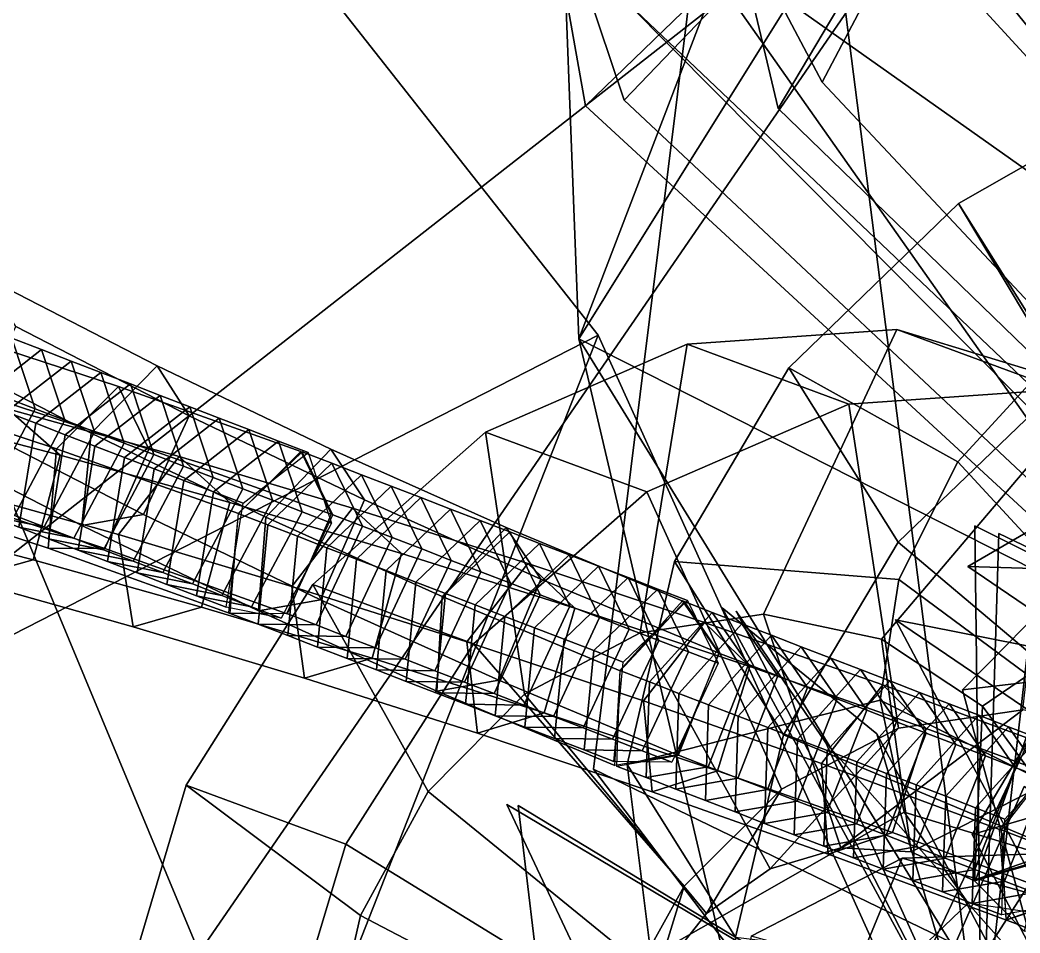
# Model space of a CAD drawing. Header units: metres. Extents: x -219 to 389, y -251 to 301.
# Drawn here: x 12.54 to 28.49, y 58.74 to 73.31 of the extents above; entities that cross this region are included whole.
import ezdxf

# ---------------------------------------------------------------- set-up
doc = ezdxf.new("R2010")
doc.units = ezdxf.units.M

msp = doc.modelspace()

# ---------------------------------------------------------------- linework, layer by layer
at = {"layer": 'Breeder_1InfInt', "color": 3}
for points in [[(12.782, 67.1053, 595.0168), (12.3093, 67.2878, 595.3136), (11.9357, 68.4153, 594.0253), (12.4084, 68.2329, 593.7286)], [(12.8811, 68.05052, 593.4318), (12.4084, 68.2329, 593.7286), (11.3701, 67.4226, 592.5728), (11.8427, 67.2402, 592.276)], [(13.2547, 66.9229, 594.7201), (12.782, 67.1053, 595.0168), (12.4084, 68.2329, 593.7286), (12.8811, 68.05052, 593.4318)], [(13.3538, 67.868, 593.1351), (12.8811, 68.05052, 593.4318), (11.8427, 67.2402, 592.276), (12.3154, 67.05777, 591.9792)], [(13.7274, 66.7405, 594.4233), (13.2547, 66.9229, 594.7201), (12.8811, 68.05052, 593.4318), (13.3538, 67.868, 593.1351)], [(13.8265, 67.6856, 592.8383), (13.3538, 67.868, 593.1351), (12.3154, 67.05777, 591.9792), (12.7881, 66.8753, 591.6825)], [(14.2, 66.558, 594.1266), (13.7274, 66.7405, 594.4233), (13.3538, 67.868, 593.1351), (13.8265, 67.6856, 592.8383)], [(14.2991, 67.5032, 592.5416), (13.8265, 67.6856, 592.8383), (12.7881, 66.8753, 591.6825), (13.2608, 66.6929, 591.3857)], [(14.6727, 66.3756, 593.8298), (14.2, 66.558, 594.1266), (13.8265, 67.6856, 592.8383), (14.2991, 67.5032, 592.5416)], [(14.7718, 67.3207, 592.2448), (14.2991, 67.5032, 592.5416), (13.2608, 66.6929, 591.3857), (13.7335, 66.5104, 591.089)], [(15.1454, 66.1932, 593.5331), (14.6727, 66.3756, 593.8298), (14.2991, 67.5032, 592.5416), (14.7718, 67.3207, 592.2448)], [(15.2445, 67.1383, 591.9481), (14.7718, 67.3207, 592.2448), (13.7335, 66.5104, 591.089), (14.2061, 66.328, 590.7922)], [(15.6181, 66.01077, 593.2363), (15.1454, 66.1932, 593.5331), (14.7718, 67.3207, 592.2448), (15.2445, 67.1383, 591.9481)], [(11.978, 65.5876, 594.6693), (11.5054, 65.77, 594.966), (12.3093, 67.2878, 595.3136), (12.782, 67.1053, 595.0168)], [(12.4507, 65.4052, 594.3725), (11.978, 65.5876, 594.6693), (12.782, 67.1053, 595.0168), (13.2547, 66.9229, 594.7201)], [(12.7881, 66.8753, 591.6825), (12.3154, 67.05777, 591.9792), (12.04545, 65.3981, 592.5694), (12.5181, 65.2157, 592.2726)], [(15.7172, 66.9559, 591.6513), (15.2445, 67.1383, 591.9481), (14.2061, 66.328, 590.7922), (14.6788, 66.1456, 590.4955)], [(16.09081, 65.8283, 592.9396), (15.6181, 66.01077, 593.2363), (15.2445, 67.1383, 591.9481), (15.7172, 66.9559, 591.6513)], [(12.9234, 65.2227, 594.0757), (12.4507, 65.4052, 594.3725), (13.2547, 66.9229, 594.7201), (13.7274, 66.7405, 594.4233)], [(13.2608, 66.6929, 591.3857), (12.7881, 66.8753, 591.6825), (12.5181, 65.2157, 592.2726), (12.9908, 65.03333, 591.9759)], [(16.1899, 66.7734, 591.3546), (15.7172, 66.9559, 591.6513), (14.6788, 66.1456, 590.4955), (15.1515, 65.9631, 590.1987)], [(16.5634, 65.6459, 592.6428), (16.09081, 65.8283, 592.9396), (15.7172, 66.9559, 591.6513), (16.1899, 66.7734, 591.3546)], [(13.3961, 65.04034, 593.779), (12.9234, 65.2227, 594.0757), (13.7274, 66.7405, 594.4233), (14.2, 66.558, 594.1266)], [(13.7335, 66.5104, 591.089), (13.2608, 66.6929, 591.3857), (12.9908, 65.03333, 591.9759), (13.4634, 64.8508, 591.6791)], [(16.6625, 66.591, 591.0578), (16.1899, 66.7734, 591.3546), (15.1515, 65.9631, 590.1987), (15.6242, 65.7807, 589.902)], [(17.03616, 65.4634, 592.3461), (16.5634, 65.6459, 592.6428), (16.1899, 66.7734, 591.3546), (16.6625, 66.591, 591.0578)], [(13.8687, 64.8579, 593.4822), (13.3961, 65.04034, 593.779), (14.2, 66.558, 594.1266), (14.6727, 66.3756, 593.8298)], [(14.2061, 66.328, 590.7922), (13.7335, 66.5104, 591.089), (13.4634, 64.8508, 591.6791), (13.9361, 64.6684, 591.3824)], [(17.1352, 66.4086, 590.761), (16.6625, 66.591, 591.0578), (15.6242, 65.7807, 589.902), (16.0969, 65.5983, 589.6052)], [(17.5088, 65.281, 592.0493), (17.03616, 65.4634, 592.3461), (16.6625, 66.591, 591.0578), (17.1352, 66.4086, 590.761)], [(14.3414, 64.6754, 593.1855), (13.8687, 64.8579, 593.4822), (14.6727, 66.3756, 593.8298), (15.1454, 66.1932, 593.5331)], [(17.5132, 66.236, 590.3074), (17.0406, 66.4184, 590.6042), (16.01622, 65.436, 589.5764), (16.4889, 65.2536, 589.2797)], [(17.9996, 65.2337, 591.6982), (17.5269, 65.4162, 591.995), (17.0406, 66.4184, 590.6042), (17.5132, 66.236, 590.3074)], [(14.6788, 66.1456, 590.4955), (14.2061, 66.328, 590.7922), (13.9361, 64.6684, 591.3824), (14.4088, 64.486, 591.0856)], [(14.8141, 64.493, 592.8887), (14.3414, 64.6754, 593.1855), (15.1454, 66.1932, 593.5331), (15.6181, 66.01077, 593.2363)], [(17.9859, 66.05358, 590.0107), (17.5132, 66.236, 590.3074), (16.4889, 65.2536, 589.2797), (16.9615, 65.07122, 588.9829)], [(18.4722, 65.05133, 591.4015), (17.9996, 65.2337, 591.6982), (17.5132, 66.236, 590.3074), (17.9859, 66.05358, 590.0107)], [(15.1515, 65.9631, 590.1987), (14.6788, 66.1456, 590.4955), (14.4088, 64.486, 591.0856), (14.8815, 64.3035, 590.7889)], [(18.4586, 65.8711, 589.7139), (17.9859, 66.05358, 590.0107), (16.9615, 65.07122, 588.9829), (17.4342, 64.8887, 588.6862)], [(18.9449, 64.8689, 591.1047), (18.4722, 65.05133, 591.4015), (17.9859, 66.05358, 590.0107), (18.4586, 65.8711, 589.7139)], [(15.2868, 64.3106, 592.592), (14.8141, 64.493, 592.8887), (15.6181, 66.01077, 593.2363), (16.09081, 65.8283, 592.9396)], [(15.6242, 65.7807, 589.902), (15.1515, 65.9631, 590.1987), (14.8815, 64.3035, 590.7889), (15.3542, 64.1211, 590.4921)], [(15.7595, 64.1281, 592.2952), (15.2868, 64.3106, 592.592), (16.09081, 65.8283, 592.9396), (16.5634, 65.6459, 592.6428)], [(16.0969, 65.5983, 589.6052), (15.6242, 65.7807, 589.902), (15.3542, 64.1211, 590.4921), (15.8268, 63.9387, 590.1954)], [(18.9313, 65.6887, 589.4172), (18.4586, 65.8711, 589.7139), (17.4342, 64.8887, 588.6862), (17.9069, 64.7063, 588.3894)], [(19.4176, 64.6864, 590.808), (18.9449, 64.8689, 591.1047), (18.4586, 65.8711, 589.7139), (18.9313, 65.6887, 589.4172)], [(12.04545, 65.3981, 592.5694), (11.5727, 65.5806, 592.8661), (12.4507, 65.4052, 594.3725), (12.9234, 65.2227, 594.0757)], [(16.2321, 63.9457, 591.9985), (15.7595, 64.1281, 592.2952), (16.5634, 65.6459, 592.6428), (17.03616, 65.4634, 592.3461)], [(19.404, 65.5062, 589.1204), (18.9313, 65.6887, 589.4172), (17.9069, 64.7063, 588.3894), (18.3796, 64.5239, 588.0927)], [(19.8903, 64.504, 590.5112), (19.4176, 64.6864, 590.808), (18.9313, 65.6887, 589.4172), (19.404, 65.5062, 589.1204)], [(12.5181, 65.2157, 592.2726), (12.04545, 65.3981, 592.5694), (12.9234, 65.2227, 594.0757), (13.3961, 65.04034, 593.779)], [(16.4889, 65.2536, 589.2797), (16.01622, 65.436, 589.5764), (15.8631, 63.8507, 590.3072), (16.3357, 63.6683, 590.0104)], [(16.7048, 63.7633, 591.7017), (16.2321, 63.9457, 591.9985), (17.03616, 65.4634, 592.3461), (17.5088, 65.281, 592.0493)], [(17.264, 63.656, 591.4966), (16.7914, 63.8385, 591.7933), (17.5269, 65.4162, 591.995), (17.9996, 65.2337, 591.6982)], [(19.8766, 65.3238, 588.8237), (19.404, 65.5062, 589.1204), (18.3796, 64.5239, 588.0927), (18.8522, 64.3414, 587.7959)], [(20.363, 64.3215, 590.2145), (19.8903, 64.504, 590.5112), (19.404, 65.5062, 589.1204), (19.8766, 65.3238, 588.8237)], [(16.9615, 65.07122, 588.9829), (16.4889, 65.2536, 589.2797), (16.3357, 63.6683, 590.0104), (16.8084, 63.4858, 589.7137)], [(17.7367, 63.4736, 591.1998), (17.264, 63.656, 591.4966), (17.9996, 65.2337, 591.6982), (18.4722, 65.05133, 591.4015)], [(20.3493, 65.1414, 588.5269), (19.8766, 65.3238, 588.8237), (18.8522, 64.3414, 587.7959), (19.3249, 64.159, 587.4991)], [(20.8356, 64.1391, 589.9177), (20.363, 64.3215, 590.2145), (19.8766, 65.3238, 588.8237), (20.3493, 65.1414, 588.5269)], [(12.9908, 65.03333, 591.9759), (12.5181, 65.2157, 592.2726), (13.3961, 65.04034, 593.779), (13.8687, 64.8579, 593.4822)], [(20.822, 64.9589, 588.2302), (20.3493, 65.1414, 588.5269), (19.3249, 64.159, 587.4991), (19.7976, 63.9766, 587.2024)], [(21.3083, 63.9567, 589.621), (20.8356, 64.1391, 589.9177), (20.3493, 65.1414, 588.5269), (20.822, 64.9589, 588.2302)], [(13.4634, 64.8508, 591.6791), (12.9908, 65.03333, 591.9759), (13.8687, 64.8579, 593.4822), (14.3414, 64.6754, 593.1855)], [(17.4342, 64.8887, 588.6862), (16.9615, 65.07122, 588.9829), (16.8084, 63.4858, 589.7137), (17.2811, 63.3034, 589.4169)], [(18.2094, 63.2912, 590.9031), (17.7367, 63.4736, 591.1998), (18.4722, 65.05133, 591.4015), (18.9449, 64.8689, 591.1047)], [(21.2947, 64.7765, 587.9334), (20.822, 64.9589, 588.2302), (19.7976, 63.9766, 587.2024), (20.2703, 63.7941, 586.9056)], [(21.781, 63.7742, 589.3242), (21.3083, 63.9567, 589.621), (20.822, 64.9589, 588.2302), (21.2947, 64.7765, 587.9334)], [(13.9361, 64.6684, 591.3824), (13.4634, 64.8508, 591.6791), (14.3414, 64.6754, 593.1855), (14.8141, 64.493, 592.8887)], [(17.9069, 64.7063, 588.3894), (17.4342, 64.8887, 588.6862), (17.2811, 63.3034, 589.4169), (17.7538, 63.121, 589.1202)], [(18.6821, 63.1087, 590.6063), (18.2094, 63.2912, 590.9031), (18.9449, 64.8689, 591.1047), (19.4176, 64.6864, 590.808)], [(21.7673, 64.5941, 587.6367), (21.2947, 64.7765, 587.9334), (20.2703, 63.7941, 586.9056), (20.743, 63.6117, 586.6089)], [(22.2537, 63.5918, 589.0275), (21.781, 63.7742, 589.3242), (21.2947, 64.7765, 587.9334), (21.7673, 64.5941, 587.6367)], [(14.4088, 64.486, 591.0856), (13.9361, 64.6684, 591.3824), (14.8141, 64.493, 592.8887), (15.2868, 64.3106, 592.592)], [(18.3796, 64.5239, 588.0927), (17.9069, 64.7063, 588.3894), (17.7538, 63.121, 589.1202), (18.2264, 62.9385, 588.8234)], [(19.1548, 62.9263, 590.3096), (18.6821, 63.1087, 590.6063), (19.4176, 64.6864, 590.808), (19.8903, 64.504, 590.5112)], [(14.8815, 64.3035, 590.7889), (14.4088, 64.486, 591.0856), (15.2868, 64.3106, 592.592), (15.7595, 64.1281, 592.2952)], [(18.8522, 64.3414, 587.7959), (18.3796, 64.5239, 588.0927), (18.2264, 62.9385, 588.8234), (18.6991, 62.7561, 588.5267)], [(19.6274, 62.7439, 590.0128), (19.1548, 62.9263, 590.3096), (19.8903, 64.504, 590.5112), (20.363, 64.3215, 590.2145)], [(22.24, 64.4116, 587.3399), (21.7673, 64.5941, 587.6367), (20.743, 63.6117, 586.6089), (21.2156, 63.4293, 586.3121)], [(22.7264, 63.4094, 588.7307), (22.2537, 63.5918, 589.0275), (21.7673, 64.5941, 587.6367), (22.24, 64.4116, 587.3399)], [(15.3542, 64.1211, 590.4921), (14.8815, 64.3035, 590.7889), (15.7595, 64.1281, 592.2952), (16.2321, 63.9457, 591.9985)], [(19.3249, 64.159, 587.4991), (18.8522, 64.3414, 587.7959), (18.6991, 62.7561, 588.5267), (19.1718, 62.5737, 588.2299)], [(20.1001, 62.5614, 589.7161), (19.6274, 62.7439, 590.0128), (20.363, 64.3215, 590.2145), (20.8356, 64.1391, 589.9177)], [(22.7127, 64.2292, 587.0432), (22.24, 64.4116, 587.3399), (21.2156, 63.4293, 586.3121), (21.6883, 63.2468, 586.0154)], [(23.199, 63.2269, 588.434), (22.7264, 63.4094, 588.7307), (22.24, 64.4116, 587.3399), (22.7127, 64.2292, 587.0432)], [(15.8268, 63.9387, 590.1954), (15.3542, 64.1211, 590.4921), (16.2321, 63.9457, 591.9985), (16.7048, 63.7633, 591.7017)], [(19.7976, 63.9766, 587.2024), (19.3249, 64.159, 587.4991), (19.1718, 62.5737, 588.2299), (19.6445, 62.3912, 587.9332)], [(20.5728, 62.379, 589.4193), (20.1001, 62.5614, 589.7161), (20.8356, 64.1391, 589.9177), (21.3083, 63.9567, 589.621)], [(23.1854, 64.04681, 586.7464), (22.7127, 64.2292, 587.0432), (21.6883, 63.2468, 586.0154), (22.161, 63.06444, 585.7186)], [(23.6717, 63.04456, 588.1372), (23.199, 63.2269, 588.434), (22.7127, 64.2292, 587.0432), (23.1854, 64.04681, 586.7464)], [(20.2703, 63.7941, 586.9056), (19.7976, 63.9766, 587.2024), (19.6445, 62.3912, 587.9332), (20.1172, 62.2088, 587.6364)], [(23.578, 63.8568, 586.3268), (23.1054, 64.03928, 586.6236), (22.1033, 62.9298, 585.7095), (22.576, 62.7473, 585.4127)], [(24.1551, 63.02525, 587.7573), (23.6824, 63.2076, 588.054), (23.1054, 64.03928, 586.6236), (23.578, 63.8568, 586.3268)], [(16.3357, 63.6683, 590.0104), (15.8631, 63.8507, 590.3072), (16.7914, 63.8385, 591.7933), (17.264, 63.656, 591.4966)], [(21.04552, 62.1966, 589.1226), (20.5728, 62.379, 589.4193), (21.3083, 63.9567, 589.621), (21.781, 63.7742, 589.3242)], [(24.05077, 63.6744, 586.0301), (23.578, 63.8568, 586.3268), (22.576, 62.7473, 585.4127), (23.04869, 62.5649, 585.116)], [(24.6278, 62.8428, 587.4605), (24.1551, 63.02525, 587.7573), (23.578, 63.8568, 586.3268), (24.05077, 63.6744, 586.0301)], [(16.8084, 63.4858, 589.7137), (16.3357, 63.6683, 590.0104), (17.264, 63.656, 591.4966), (17.7367, 63.4736, 591.1998)], [(20.743, 63.6117, 586.6089), (20.2703, 63.7941, 586.9056), (20.1172, 62.2088, 587.6364), (20.5898, 62.02641, 587.3397)], [(21.5182, 62.01419, 588.8258), (21.04552, 62.1966, 589.1226), (21.781, 63.7742, 589.3242), (22.2537, 63.5918, 589.0275)], [(24.5234, 63.4919, 585.7333), (24.05077, 63.6744, 586.0301), (23.04869, 62.5649, 585.116), (23.5213, 62.3825, 584.8192)], [(25.1005, 62.6603, 587.1638), (24.6278, 62.8428, 587.4605), (24.05077, 63.6744, 586.0301), (24.5234, 63.4919, 585.7333)], [(17.2811, 63.3034, 589.4169), (16.8084, 63.4858, 589.7137), (17.7367, 63.4736, 591.1998), (18.2094, 63.2912, 590.9031)], [(21.2156, 63.4293, 586.3121), (20.743, 63.6117, 586.6089), (20.5898, 62.02641, 587.3397), (21.06256, 61.8439, 587.0429)], [(21.9908, 61.8317, 588.5291), (21.5182, 62.01419, 588.8258), (22.2537, 63.5918, 589.0275), (22.7264, 63.4094, 588.7307)], [(24.9961, 63.3095, 585.4366), (24.5234, 63.4919, 585.7333), (23.5213, 62.3825, 584.8192), (23.994, 62.2, 584.5225)], [(25.5732, 62.4779, 586.867), (25.1005, 62.6603, 587.1638), (24.5234, 63.4919, 585.7333), (24.9961, 63.3095, 585.4366)], [(21.6883, 63.2468, 586.0154), (21.2156, 63.4293, 586.3121), (21.06256, 61.8439, 587.0429), (21.5352, 61.6615, 586.7462)], [(22.4635, 61.6493, 588.2323), (21.9908, 61.8317, 588.5291), (22.7264, 63.4094, 588.7307), (23.199, 63.2269, 588.434)], [(17.7538, 63.121, 589.1202), (17.2811, 63.3034, 589.4169), (18.2094, 63.2912, 590.9031), (18.6821, 63.1087, 590.6063)], [(22.161, 63.06444, 585.7186), (21.6883, 63.2468, 586.0154), (21.5352, 61.6615, 586.7462), (22.00792, 61.4791, 586.4494)], [(22.9362, 61.4668, 587.9355), (22.4635, 61.6493, 588.2323), (23.199, 63.2269, 588.434), (23.6717, 63.04456, 588.1372)], [(23.5151, 61.394, 587.7406), (23.04243, 61.5765, 588.0374), (23.6824, 63.2076, 588.054), (24.1551, 63.02525, 587.7573)], [(25.4688, 63.1271, 585.1398), (24.9961, 63.3095, 585.4366), (23.994, 62.2, 584.5225), (24.4667, 62.01763, 584.2257)], [(26.04588, 62.2955, 586.5703), (25.5732, 62.4779, 586.867), (24.9961, 63.3095, 585.4366), (25.4688, 63.1271, 585.1398)], [(18.2264, 62.9385, 588.8234), (17.7538, 63.121, 589.1202), (18.6821, 63.1087, 590.6063), (19.1548, 62.9263, 590.3096)], [(23.9877, 61.2116, 587.4438), (23.5151, 61.394, 587.7406), (24.1551, 63.02525, 587.7573), (24.6278, 62.8428, 587.4605)], [(25.9414, 62.9446, 584.8431), (25.4688, 63.1271, 585.1398), (24.4667, 62.01763, 584.2257), (24.9394, 61.8351, 583.929)], [(26.5185, 62.113, 586.2735), (26.04588, 62.2955, 586.5703), (25.4688, 63.1271, 585.1398), (25.9414, 62.9446, 584.8431)], [(18.6991, 62.7561, 588.5267), (18.2264, 62.9385, 588.8234), (19.1548, 62.9263, 590.3096), (19.6274, 62.7439, 590.0128)], [(22.576, 62.7473, 585.4127), (22.1033, 62.9298, 585.7095), (22.05173, 61.4021, 586.5665), (22.5244, 61.2197, 586.2697)], [(24.4604, 61.0292, 587.1471), (23.9877, 61.2116, 587.4438), (24.6278, 62.8428, 587.4605), (25.1005, 62.6603, 587.1638)], [(26.4141, 62.7622, 584.5463), (25.9414, 62.9446, 584.8431), (24.9394, 61.8351, 583.929), (25.412, 61.6527, 583.6322)], [(26.9912, 61.9306, 585.9767), (26.5185, 62.113, 586.2735), (25.9414, 62.9446, 584.8431), (26.4141, 62.7622, 584.5463)], [(19.1718, 62.5737, 588.2299), (18.6991, 62.7561, 588.5267), (19.6274, 62.7439, 590.0128), (20.1001, 62.5614, 589.7161)], [(23.04869, 62.5649, 585.116), (22.576, 62.7473, 585.4127), (22.5244, 61.2197, 586.2697), (22.997, 61.0373, 585.973)], [(26.8868, 62.5798, 584.2496), (26.4141, 62.7622, 584.5463), (25.412, 61.6527, 583.6322), (25.8847, 61.4703, 583.3354)], [(27.4639, 61.7482, 585.68), (26.9912, 61.9306, 585.9767), (26.4141, 62.7622, 584.5463), (26.8868, 62.5798, 584.2496)], [(19.6445, 62.3912, 587.9332), (19.1718, 62.5737, 588.2299), (20.1001, 62.5614, 589.7161), (20.5728, 62.379, 589.4193)], [(23.5213, 62.3825, 584.8192), (23.04869, 62.5649, 585.116), (22.997, 61.0373, 585.973), (23.4697, 60.8548, 585.6762)], [(24.9331, 60.8467, 586.8503), (24.4604, 61.0292, 587.1471), (25.1005, 62.6603, 587.1638), (25.5732, 62.4779, 586.867)], [(27.3595, 62.3973, 583.9528), (26.8868, 62.5798, 584.2496), (25.8847, 61.4703, 583.3354), (26.3574, 61.2878, 583.0387)], [(27.9366, 61.5657, 585.3832), (27.4639, 61.7482, 585.68), (26.8868, 62.5798, 584.2496), (27.3595, 62.3973, 583.9528)], [(20.1172, 62.2088, 587.6364), (19.6445, 62.3912, 587.9332), (20.5728, 62.379, 589.4193), (21.04552, 62.1966, 589.1226)], [(23.994, 62.2, 584.5225), (23.5213, 62.3825, 584.8192), (23.4697, 60.8548, 585.6762), (23.9424, 60.6724, 585.3795)], [(25.4058, 60.6643, 586.5536), (24.9331, 60.8467, 586.8503), (25.5732, 62.4779, 586.867), (26.04588, 62.2955, 586.5703)], [(27.8322, 62.2149, 583.6561), (27.3595, 62.3973, 583.9528), (26.3574, 61.2878, 583.0387), (26.8301, 61.1054, 582.7419)], [(28.4092, 61.3833, 585.0865), (27.9366, 61.5657, 585.3832), (27.3595, 62.3973, 583.9528), (27.8322, 62.2149, 583.6561)], [(20.5898, 62.02641, 587.3397), (20.1172, 62.2088, 587.6364), (21.04552, 62.1966, 589.1226), (21.5182, 62.01419, 588.8258)], [(25.8785, 60.4819, 586.2568), (25.4058, 60.6643, 586.5536), (26.04588, 62.2955, 586.5703), (26.5185, 62.113, 586.2735)], [(28.3048, 62.0325, 583.3593), (27.8322, 62.2149, 583.6561), (26.8301, 61.1054, 582.7419), (27.3028, 60.923, 582.4452)], [(28.8819, 61.2009, 584.7897), (28.4092, 61.3833, 585.0865), (27.8322, 62.2149, 583.6561), (28.3048, 62.0325, 583.3593)], [(24.4667, 62.01763, 584.2257), (23.994, 62.2, 584.5225), (23.9424, 60.6724, 585.3795), (24.4151, 60.4899, 585.0827)], [(26.3511, 60.2994, 585.9601), (25.8785, 60.4819, 586.2568), (26.5185, 62.113, 586.2735), (26.9912, 61.9306, 585.9767)], [(21.06256, 61.8439, 587.0429), (20.5898, 62.02641, 587.3397), (21.5182, 62.01419, 588.8258), (21.9908, 61.8317, 588.5291)], [(24.9394, 61.8351, 583.929), (24.4667, 62.01763, 584.2257), (24.4151, 60.4899, 585.0827), (24.8878, 60.3075, 584.7859)], [(26.8238, 60.117, 585.6633), (26.3511, 60.2994, 585.9601), (26.9912, 61.9306, 585.9767), (27.4639, 61.7482, 585.68)], [(28.7775, 61.85, 583.0626), (28.3048, 62.0325, 583.3593), (27.3028, 60.923, 582.4452), (27.7754, 60.7405, 582.1484)], [(29.3546, 61.01847, 584.493), (28.8819, 61.2009, 584.7897), (28.3048, 62.0325, 583.3593), (28.7775, 61.85, 583.0626)], [(21.5352, 61.6615, 586.7462), (21.06256, 61.8439, 587.0429), (21.9908, 61.8317, 588.5291), (22.4635, 61.6493, 588.2323)], [(25.412, 61.6527, 583.6322), (24.9394, 61.8351, 583.929), (24.8878, 60.3075, 584.7859), (25.3604, 60.1251, 584.4892)], [(27.2965, 59.9345, 585.3666), (26.8238, 60.117, 585.6633), (27.4639, 61.7482, 585.68), (27.9366, 61.5657, 585.3832)], [(29.2502, 61.6676, 582.7658), (28.7775, 61.85, 583.0626), (27.7754, 60.7405, 582.1484), (28.2481, 60.5581, 581.8517)], [(22.00792, 61.4791, 586.4494), (21.5352, 61.6615, 586.7462), (22.4635, 61.6493, 588.2323), (22.9362, 61.4668, 587.9355)], [(22.5244, 61.2197, 586.2697), (22.05173, 61.4021, 586.5665), (23.04243, 61.5765, 588.0374), (23.5151, 61.394, 587.7406)], [(25.8847, 61.4703, 583.3354), (25.412, 61.6527, 583.6322), (25.3604, 60.1251, 584.4892), (25.8331, 59.9426, 584.1924)], [(27.7692, 59.7521, 585.0698), (27.2965, 59.9345, 585.3666), (27.9366, 61.5657, 585.3832), (28.4092, 61.3833, 585.0865)], [(29.6399, 61.464, 582.3499), (29.1672, 61.6464, 582.6466), (28.1854, 60.3858, 581.8577), (28.6581, 60.2034, 581.561)], [(26.3574, 61.2878, 583.0387), (25.8847, 61.4703, 583.3354), (25.8331, 59.9426, 584.1924), (26.3058, 59.7602, 583.8957)], [(22.997, 61.0373, 585.973), (22.5244, 61.2197, 586.2697), (23.5151, 61.394, 587.7406), (23.9877, 61.2116, 587.4438)], [(26.8301, 61.1054, 582.7419), (26.3574, 61.2878, 583.0387), (26.3058, 59.7602, 583.8957), (26.7785, 59.5778, 583.5989)], [(28.2419, 59.5697, 584.7731), (27.7692, 59.7521, 585.0698), (28.4092, 61.3833, 585.0865), (28.8819, 61.2009, 584.7897)], [(23.4697, 60.8548, 585.6762), (22.997, 61.0373, 585.973), (23.9877, 61.2116, 587.4438), (24.4604, 61.0292, 587.1471)], [(27.3028, 60.923, 582.4452), (26.8301, 61.1054, 582.7419), (26.7785, 59.5778, 583.5989), (27.2512, 59.3953, 583.3022)], [(28.7145, 59.3872, 584.4763), (28.2419, 59.5697, 584.7731), (28.8819, 61.2009, 584.7897), (29.3546, 61.01847, 584.493)], [(23.9424, 60.6724, 585.3795), (23.4697, 60.8548, 585.6762), (24.4604, 61.0292, 587.1471), (24.9331, 60.8467, 586.8503)], [(24.4151, 60.4899, 585.0827), (23.9424, 60.6724, 585.3795), (24.9331, 60.8467, 586.8503), (25.4058, 60.6643, 586.5536)], [(27.7754, 60.7405, 582.1484), (27.3028, 60.923, 582.4452), (27.2512, 59.3953, 583.3022), (27.7238, 59.2129, 583.0054)], [(24.8878, 60.3075, 584.7859), (24.4151, 60.4899, 585.0827), (25.4058, 60.6643, 586.5536), (25.8785, 60.4819, 586.2568)], [(28.2481, 60.5581, 581.8517), (27.7754, 60.7405, 582.1484), (27.7238, 59.2129, 583.0054), (28.1965, 59.03052, 582.7087)], [(25.3604, 60.1251, 584.4892), (24.8878, 60.3075, 584.7859), (25.8785, 60.4819, 586.2568), (26.3511, 60.2994, 585.9601)], [(25.8331, 59.9426, 584.1924), (25.3604, 60.1251, 584.4892), (26.3511, 60.2994, 585.9601), (26.8238, 60.117, 585.6633)], [(28.6581, 60.2034, 581.561), (28.1854, 60.3858, 581.8577), (28.2613, 58.9509, 582.8607), (28.734, 58.7685, 582.564)], [(26.3058, 59.7602, 583.8957), (25.8331, 59.9426, 584.1924), (26.8238, 60.117, 585.6633), (27.2965, 59.9345, 585.3666)], [(26.7785, 59.5778, 583.5989), (26.3058, 59.7602, 583.8957), (27.2965, 59.9345, 585.3666), (27.7692, 59.7521, 585.0698)], [(27.2512, 59.3953, 583.3022), (26.7785, 59.5778, 583.5989), (27.7692, 59.7521, 585.0698), (28.2419, 59.5697, 584.7731)], [(27.7238, 59.2129, 583.0054), (27.2512, 59.3953, 583.3022), (28.2419, 59.5697, 584.7731), (28.7145, 59.3872, 584.4763)], [(28.1965, 59.03052, 582.7087), (27.7238, 59.2129, 583.0054), (28.7145, 59.3872, 584.4763), (29.1872, 59.2048, 584.1796)], [(28.734, 58.7685, 582.564), (28.2613, 58.9509, 582.8607), (29.2696, 59.304, 584.2498), (29.7423, 59.1215, 583.953)]]:
    msp.add_3dface(points, dxfattribs=at)
at = {"layer": 'Breeder_1Pdcel', "color": 3}
for points in [[(14.7256, 67.7943, 591.8227), (11.9774, 69.2052, 593.5065), (10.9062, 68.1424, 592.6506), (13.6713, 66.719, 590.9526)], [(15.2386, 66.9948, 593.2795), (12.4695, 68.4175, 594.9717), (11.9774, 69.2052, 593.5065), (14.7256, 67.7943, 591.8227)], [(14.109, 67.461, 592.3834), (11.1339, 68.4352, 594.1286), (10.1813, 67.4339, 593.0655), (13.1204, 66.4688, 591.3378)], [(14.5941, 66.4613, 593.7708), (11.6178, 67.4379, 595.5125), (11.1339, 68.4352, 594.1286), (14.109, 67.461, 592.3834)], [(14.5061, 65.418, 593.3235), (11.707, 66.8605, 595.0351), (12.4695, 68.4175, 594.9717), (15.2386, 66.9948, 593.2795)], [(13.6713, 66.719, 590.9526), (10.9062, 68.1424, 592.6506), (10.7263, 66.6879, 593.5789), (13.5228, 65.245, 591.8636)], [(13.1772, 66.3676, 596.1497), (10.4977, 67.06603, 598.3606), (9.6296, 67.812, 597.0745), (12.3376, 67.1072, 594.8354)], [(17.4975, 66.4624, 590.1136), (14.7256, 67.7943, 591.8227), (13.6713, 66.719, 590.9526), (16.4603, 65.3752, 589.2291)], [(18.0316, 65.6517, 591.5619), (15.2386, 66.9948, 593.2795), (14.7256, 67.7943, 591.8227), (17.4975, 66.4624, 590.1136)], [(13.1204, 66.4688, 591.3378), (10.1813, 67.4339, 593.0655), (10.07, 65.8419, 593.7677), (12.988, 64.8798, 592.0541)], [(13.8936, 64.8752, 593.5491), (10.9526, 65.8444, 595.2713), (11.6178, 67.4379, 595.5125), (14.5941, 66.4613, 593.7708)], [(17.01668, 66.4273, 590.619), (14.109, 67.461, 592.3834), (13.1204, 66.4688, 591.3378), (16.02556, 65.4326, 589.5707)], [(17.503, 65.425, 592.0098), (14.5941, 66.4613, 593.7708), (14.109, 67.461, 592.3834), (17.01668, 66.4273, 590.619)], [(12.7459, 64.697, 596.1962), (10.08632, 65.3945, 598.3917), (10.4977, 67.06603, 598.3606), (13.1772, 66.3676, 596.1497)], [(15.07617, 66.3429, 592.6535), (12.3376, 67.1072, 594.8354), (11.3706, 65.8655, 594.0583), (14.1066, 65.09814, 591.8745)], [(15.8868, 65.6105, 593.9955), (13.1772, 66.3676, 596.1497), (12.3376, 67.1072, 594.8354), (15.07617, 66.3429, 592.6535)], [(17.3295, 64.05598, 591.5859), (14.5061, 65.418, 593.3235), (15.2386, 66.9948, 593.2795), (18.0316, 65.6517, 591.5619)], [(13.5228, 65.245, 591.8636), (10.7263, 66.6879, 593.5789), (11.707, 66.8605, 595.0351), (14.5061, 65.418, 593.3235)], [(16.4603, 65.3752, 589.2291), (13.6713, 66.719, 590.9526), (13.5228, 65.245, 591.8636), (16.3437, 63.8825, 590.1224)], [(15.4353, 63.9412, 594.0571), (12.7459, 64.697, 596.1962), (13.1772, 66.3676, 596.1497), (15.8868, 65.6105, 593.9955)], [(16.02556, 65.4326, 589.5707), (13.1204, 66.4688, 591.3378), (12.988, 64.8798, 592.0541), (15.8928, 63.8396, 590.2888)], [(16.8007, 63.835, 591.7876), (13.8936, 64.8752, 593.5491), (14.5941, 66.4613, 593.7708), (17.503, 65.425, 592.0098)], [(20.2913, 65.2105, 588.3802), (17.4975, 66.4624, 590.1136), (16.4603, 65.3752, 589.2291), (19.2715, 64.1119, 587.481)], [(20.8467, 64.3891, 589.8197), (18.0316, 65.6517, 591.5619), (17.4975, 66.4624, 590.1136), (20.2913, 65.2105, 588.3802)], [(17.8434, 65.5196, 590.5302), (15.07617, 66.3429, 592.6535), (14.1066, 65.09814, 591.8745), (16.8714, 64.2716, 589.7491)], [(18.6246, 64.7951, 591.8992), (15.8868, 65.6105, 593.9955), (15.07617, 66.3429, 592.6535), (17.8434, 65.5196, 590.5302)], [(12.988, 64.8798, 592.0541), (10.07, 65.8419, 593.7677), (10.9526, 65.8444, 595.2713), (13.8936, 64.8752, 593.5491)], [(14.1066, 65.09814, 591.8745), (11.3706, 65.8655, 594.0583), (11.6357, 64.3884, 594.9111), (14.3414, 63.6263, 592.7537)], [(18.1526, 63.1274, 591.9755), (15.4353, 63.9412, 594.0571), (15.8868, 65.6105, 593.9955), (18.6246, 64.7951, 591.8992)], [(20.1755, 62.7752, 589.8235), (17.3295, 64.05598, 591.5859), (18.0316, 65.6517, 591.5619), (20.8467, 64.3891, 589.8197)], [(11.6357, 64.3884, 594.9111), (8.9601, 65.09184, 597.1251), (10.08632, 65.3945, 598.3917), (12.7459, 64.697, 596.1962)], [(16.3437, 63.8825, 590.1224), (13.5228, 65.245, 591.8636), (14.5061, 65.418, 593.3235), (17.3295, 64.05598, 591.5859)], [(20.6379, 64.6378, 588.4665), (17.8434, 65.5196, 590.5302), (16.8714, 64.2716, 589.7491), (19.6634, 63.3866, 587.6835)], [(21.3892, 63.9218, 589.8621), (18.6246, 64.7951, 591.8992), (17.8434, 65.5196, 590.5302), (20.6379, 64.6378, 588.4665)], [(19.2715, 64.1119, 587.481), (16.4603, 65.3752, 589.2291), (16.3437, 63.8825, 590.1224), (19.1872, 62.6013, 588.3563)], [(16.8714, 64.2716, 589.7491), (14.1066, 65.09814, 591.8745), (14.3414, 63.6263, 592.7537), (17.07536, 62.8058, 590.6543)], [(23.1348, 64.02744, 586.6052), (20.2913, 65.2105, 588.3802), (19.2715, 64.1119, 587.481), (22.1125, 62.926, 585.7037)], [(23.6917, 63.2039, 588.0483), (20.8467, 64.3891, 589.8197), (20.2913, 65.2105, 588.3802), (23.1348, 64.02744, 586.6052)], [(15.8928, 63.8396, 590.2888), (12.988, 64.8798, 592.0541), (13.8936, 64.8752, 593.5491), (16.8007, 63.835, 591.7876)], [(20.8964, 62.2563, 589.9528), (18.1526, 63.1274, 591.9755), (18.6246, 64.7951, 591.8992), (21.3892, 63.9218, 589.8621)], [(14.3414, 63.6263, 592.7537), (11.6357, 64.3884, 594.9111), (12.7459, 64.697, 596.1962), (15.4353, 63.9412, 594.0571)], [(23.4578, 63.6979, 586.4639), (20.6379, 64.6378, 588.4665), (19.6634, 63.3866, 587.6835), (22.4809, 62.4436, 585.679)], [(24.1788, 62.9912, 587.8854), (21.3892, 63.9218, 589.8621), (20.6379, 64.6378, 588.4665), (23.4578, 63.6979, 586.4639)], [(23.01877, 61.586, 588.0521), (20.1755, 62.7752, 589.8235), (20.8467, 64.3891, 589.8197), (23.6917, 63.2039, 588.0483)], [(19.6634, 63.3866, 587.6835), (16.8714, 64.2716, 589.7491), (17.07536, 62.8058, 590.6543), (19.836, 61.9275, 588.6141)], [(19.1872, 62.6013, 588.3563), (16.3437, 63.8825, 590.1224), (17.3295, 64.05598, 591.5859), (20.1755, 62.7752, 589.8235)], [(22.1125, 62.926, 585.7037), (19.2715, 64.1119, 587.481), (19.1872, 62.6013, 588.3563), (22.02807, 61.4116, 586.5812)], [(17.07536, 62.8058, 590.6543), (14.3414, 63.6263, 592.7537), (15.4353, 63.9412, 594.0571), (18.1526, 63.1274, 591.9755)], [(23.6649, 61.3283, 587.9901), (20.8964, 62.2563, 589.9528), (21.3892, 63.9218, 589.8621), (24.1788, 62.9912, 587.8854)], [(26.3015, 62.7006, 584.5236), (23.4578, 63.6979, 586.4639), (22.4809, 62.4436, 585.679), (25.3221, 61.4432, 583.7366)], [(26.9917, 62.00385, 585.9705), (24.1788, 62.9912, 587.8854), (23.4578, 63.6979, 586.4639), (26.3015, 62.7006, 584.5236)], [(22.4809, 62.4436, 585.679), (19.6634, 63.3866, 587.6835), (19.836, 61.9275, 588.6141), (22.6216, 60.9918, 586.6343)], [(19.836, 61.9275, 588.6141), (17.07536, 62.8058, 590.6543), (18.1526, 63.1274, 591.9755), (20.8964, 62.2563, 589.9528)], [(26.4566, 60.344, 586.0887), (23.6649, 61.3283, 587.9901), (24.1788, 62.9912, 587.8854), (26.9917, 62.00385, 585.9705)], [(22.02807, 61.4116, 586.5812), (19.1872, 62.6013, 588.3563), (20.1755, 62.7752, 589.8235), (23.01877, 61.586, 588.0521)], [(29.1435, 61.6554, 582.6618), (26.3015, 62.7006, 584.5236), (25.3221, 61.4432, 583.7366), (28.1617, 60.3948, 581.8729)], [(29.8355, 60.9568, 584.1123), (26.9917, 62.00385, 585.9705), (26.3015, 62.7006, 584.5236), (29.1435, 61.6554, 582.6618)], [(25.3221, 61.4432, 583.7366), (22.4809, 62.4436, 585.679), (22.6216, 60.9918, 586.6343), (25.4306, 59.9995, 584.7161)], [(22.6216, 60.9918, 586.6343), (19.836, 61.9275, 588.6141), (20.8964, 62.2563, 589.9528), (23.6649, 61.3283, 587.9901)], [(29.299, 59.2928, 584.2309), (26.4566, 60.344, 586.0887), (26.9917, 62.00385, 585.9705), (29.8355, 60.9568, 584.1123)], [(28.1617, 60.3948, 581.8729), (25.3221, 61.4432, 583.7366), (25.4306, 59.9995, 584.7161), (28.2705, 58.9475, 582.8548)], [(25.4306, 59.9995, 584.7161), (22.6216, 60.9918, 586.6343), (23.6649, 61.3283, 587.9901), (26.4566, 60.344, 586.0887)], [(28.2705, 58.9475, 582.8548), (25.4306, 59.9995, 584.7161), (26.4566, 60.344, 586.0887), (29.299, 59.2928, 584.2309)]]:
    msp.add_3dface(points, dxfattribs=at)
at = {"layer": 'Breeder_2Pdcel', "color": 3}
for points in [[(30.8877, 69.1291, 92.5323), (28.9939, 67.8952, 92.5402), (27.509, 70.383, 88.2238), (30.8289, 72.2757, 88.3664)], [(30.8289, 72.2757, 88.3664), (27.509, 70.383, 88.2238), (29.2597, 67.5916, 84.08981), (32.5872, 69.4723, 84.2146)], [(28.9939, 67.8952, 92.5402), (27.4985, 66.2582, 92.989), (24.8012, 67.7594, 88.8339), (27.509, 70.383, 88.2238)], [(27.509, 70.383, 88.2238), (24.8012, 67.7594, 88.8339), (26.5445, 64.9801, 84.7178), (29.2597, 67.5916, 84.08981)], [(24.3949, 63.8306, 105.4694), (22.4309, 63.529, 104.3999), (23.1768, 68.1357, 102.009), (26.5225, 68.3728, 103.866)], [(26.5225, 68.3728, 103.866), (23.1768, 68.1357, 102.009), (25.7603, 67.1807, 97.4435), (29.1171, 67.4138, 99.2809)], [(26.2787, 63.4277, 106.6409), (24.3949, 63.8306, 105.4694), (26.5225, 68.3728, 103.866), (29.6622, 67.4154, 105.8563)], [(29.6622, 67.4154, 105.8563), (26.5225, 68.3728, 103.866), (29.1171, 67.4138, 99.2809), (32.2679, 66.4523, 101.2518)], [(22.4309, 63.529, 104.3999), (20.5857, 62.552, 103.5389), (19.9638, 66.7308, 100.4714), (23.1768, 68.1357, 102.009)], [(23.1768, 68.1357, 102.009), (19.9638, 66.7308, 100.4714), (22.5363, 65.78, 95.9253), (25.7603, 67.1807, 97.4435)], [(31.6213, 63.6324, 91.1434), (30.8634, 62.6134, 91.5105), (27.4985, 66.2582, 92.989), (28.9939, 67.8952, 92.5402)], [(27.4985, 66.2582, 92.989), (26.5536, 64.3817, 93.8327), (22.9777, 64.6709, 90.1325), (24.8012, 67.7594, 88.8339)], [(24.8012, 67.7594, 88.8339), (22.9777, 64.6709, 90.1325), (24.7134, 61.9036, 86.03419), (26.5445, 64.9801, 84.7178)], [(29.2597, 67.5916, 84.08981), (26.5445, 64.9801, 84.7178), (30.2772, 61.828, 86.4279), (31.7846, 63.4459, 85.9507)], [(29.1171, 67.4138, 99.2809), (25.7603, 67.1807, 97.4435), (26.549, 62.00693, 97.1225), (28.5306, 62.3019, 98.1609)], [(27.8918, 62.3625, 107.7978), (26.2787, 63.4277, 106.6409), (29.6622, 67.4154, 105.8563), (32.2773, 65.3576, 107.7798)], [(25.7603, 67.1807, 97.4435), (22.5363, 65.78, 95.9253), (24.6863, 61.03639, 96.2926), (26.549, 62.00693, 97.1225)], [(20.5857, 62.552, 103.5389), (19.04677, 60.9966, 102.9721), (17.2079, 64.3027, 99.4064), (19.9638, 66.7308, 100.4714)], [(19.9638, 66.7308, 100.4714), (17.2079, 64.3027, 99.4064), (19.7694, 63.356, 94.8799), (22.5363, 65.78, 95.9253)], [(30.8634, 62.6134, 91.5105), (30.4511, 61.4934, 92.09212), (26.5536, 64.3817, 93.8327), (27.4985, 66.2582, 92.989)], [(22.5363, 65.78, 95.9253), (19.7694, 63.356, 94.8799), (23.1297, 59.4875, 95.7569), (24.6863, 61.03639, 96.2926)], [(29.0713, 60.7437, 108.825), (27.8918, 62.3625, 107.7978), (32.2773, 65.3576, 107.7798), (34.1012, 62.405, 109.4428)], [(26.5445, 64.9801, 84.7178), (24.7134, 61.9036, 86.03419), (29.3203, 59.9707, 87.3), (30.2772, 61.828, 86.4279)], [(26.5536, 64.3817, 93.8327), (26.2563, 62.4536, 94.9853), (22.2207, 61.4297, 91.9858), (22.9777, 64.6709, 90.1325)], [(22.9777, 64.6709, 90.1325), (22.2207, 61.4297, 91.9858), (23.9488, 58.6745, 87.9053), (24.7134, 61.9036, 86.03419)], [(19.04677, 60.9966, 102.9721), (17.9706, 59.01862, 102.7557), (15.1868, 61.09887, 98.9195), (17.2079, 64.3027, 99.4064)], [(17.2079, 64.3027, 99.4064), (15.1868, 61.09887, 98.9195), (17.7372, 60.1561, 94.4125), (19.7694, 63.356, 94.8799)], [(30.4511, 61.4934, 92.09212), (30.4288, 60.3841, 92.8317), (26.2563, 62.4536, 94.9853), (26.5536, 64.3817, 93.8327)], [(25.6288, 60.1001, 101.9637), (24.5031, 59.7629, 101.3972), (22.4309, 63.529, 104.3999), (24.3949, 63.8306, 105.4694)], [(26.7518, 60.03399, 102.613), (25.6288, 60.1001, 101.9637), (24.3949, 63.8306, 105.4694), (26.2787, 63.4277, 106.6409)], [(24.5031, 59.7629, 101.3972), (23.4877, 59.05283, 100.9711), (20.5857, 62.552, 103.5389), (22.4309, 63.529, 104.3999)], [(19.7694, 63.356, 94.8799), (17.7372, 60.1561, 94.4125), (22.03598, 57.516, 95.5716), (23.1297, 59.4875, 95.7569)], [(27.76, 59.5747, 103.2796), (26.7518, 60.03399, 102.613), (26.2787, 63.4277, 106.6409), (27.8918, 62.3625, 107.7978)], [(23.4877, 59.05283, 100.9711), (22.6856, 58.03771, 100.7295), (19.04677, 60.9966, 102.9721), (20.5857, 62.552, 103.5389)], [(26.2563, 62.4536, 94.9853), (26.638, 60.6676, 96.3297), (22.6041, 58.3627, 94.2045), (22.2207, 61.4297, 91.9858)], [(30.4288, 60.3841, 92.8317), (30.8021, 59.3971, 93.6562), (26.638, 60.6676, 96.3297), (26.2563, 62.4536, 94.9853)], [(28.5306, 62.3019, 98.1609), (26.549, 62.00693, 97.1225), (24.5031, 59.7629, 101.3972), (25.6288, 60.1001, 101.9637)], [(30.432, 61.8925, 99.3013), (28.5306, 62.3019, 98.1609), (25.6288, 60.1001, 101.9637), (26.7518, 60.03399, 102.613)], [(28.5542, 58.7715, 103.897), (27.76, 59.5747, 103.2796), (27.8918, 62.3625, 107.7978), (29.0713, 60.7437, 108.825)], [(26.549, 62.00693, 97.1225), (24.6863, 61.03639, 96.2926), (23.4877, 59.05283, 100.9711), (24.5031, 59.7629, 101.3972)], [(24.7134, 61.9036, 86.03419), (23.9488, 58.6745, 87.9053), (29.01093, 58.06187, 88.481), (29.3203, 59.9707, 87.3)], [(32.06281, 60.8208, 100.4271), (30.432, 61.8925, 99.3013), (26.7518, 60.03399, 102.613), (27.76, 59.5747, 103.2796)], [(22.2207, 61.4297, 91.9858), (22.6041, 58.3627, 94.2045), (24.3247, 55.6195, 90.1418), (23.9488, 58.6745, 87.9053)], [(17.9706, 59.01862, 102.7557), (17.4676, 56.8165, 102.9104), (14.1029, 57.4442, 99.0573), (15.1868, 61.09887, 98.9195)], [(15.1868, 61.09887, 98.9195), (14.1029, 57.4442, 99.0573), (16.6423, 56.5056, 94.5697), (17.7372, 60.1561, 94.4125)], [(22.6856, 58.03771, 100.7295), (22.1794, 56.8169, 100.6984), (17.9706, 59.01862, 102.7557), (19.04677, 60.9966, 102.9721)], [(24.6863, 61.03639, 96.2926), (23.1297, 59.4875, 95.7569), (22.6856, 58.03771, 100.7295), (23.4877, 59.05283, 100.9711)], [(33.2598, 59.1955, 101.4233), (32.06281, 60.8208, 100.4271), (27.76, 59.5747, 103.2796), (28.5542, 58.7715, 103.897)], [(26.638, 60.6676, 96.3297), (27.6612, 59.216, 97.7432), (24.07007, 55.776, 96.572), (22.6041, 58.3627, 94.2045)], [(30.8021, 59.3971, 93.6562), (31.5532, 58.643, 94.4835), (27.6612, 59.216, 97.7432), (26.638, 60.6676, 96.3297)], [(17.7372, 60.1561, 94.4125), (16.6423, 56.5056, 94.5697), (21.5154, 55.3204, 95.7574), (22.03598, 57.516, 95.5716)], [(28.9501, 60.00786, 109.5459), (26.6079, 59.9326, 112.5741), (24.7413, 55.415, 110.7393), (26.1357, 55.6207, 108.9747)], [(30.9877, 58.9041, 106.4916), (28.9501, 60.00786, 109.5459), (26.1357, 55.6207, 108.9747), (27.3787, 55.1276, 107.157)], [(33.075, 58.872, 112.728), (30.7152, 58.8017, 115.7427), (26.6079, 59.9326, 112.5741), (28.9501, 60.00786, 109.5459)], [(26.6079, 59.9326, 112.5741), (24.1993, 58.6888, 115.2715), (23.3373, 54.5299, 112.2737), (24.7413, 55.415, 110.7393)], [(30.7152, 58.8017, 115.7427), (28.289, 57.5627, 118.4264), (24.1993, 58.6888, 115.2715), (26.6079, 59.9326, 112.5741)], [(23.1297, 59.4875, 95.7569), (22.03598, 57.516, 95.5716), (22.1794, 56.8169, 100.6984), (22.6856, 58.03771, 100.7295)], [(22.1794, 56.8169, 100.6984), (22.02255, 55.5115, 100.8827), (17.4676, 56.8165, 102.9104), (17.9706, 59.01862, 102.7557)], [(32.5129, 56.7305, 103.7195), (30.9877, 58.9041, 106.4916), (27.3787, 55.1276, 107.157), (28.3439, 53.9871, 105.4684)], [(31.2882, 53.6124, 115.7899), (29.8561, 52.735, 117.3026), (28.289, 57.5627, 118.4264), (30.7152, 58.8017, 115.7427)]]:
    msp.add_3dface(points, dxfattribs=at)
at = {"layer": 'Breeder_2Petal1', "color": 3}
for points in [[(28.8338, 78.9785, 110.8311), (20.1677, 78.00247, 112.9389), (22.1724, 72.03231, 112.0826)], [(28.8338, 78.9785, 110.8311), (22.1724, 72.03231, 112.0826), (20.1677, 78.00247, 112.9389)], [(28.8338, 78.9785, 110.8311), (21.5594, 71.9425, 111.2182), (20.5348, 77.6919, 113.6372)], [(28.8338, 78.9785, 110.8311), (20.5348, 77.6919, 113.6372), (21.5594, 71.9425, 111.2182)], [(28.8338, 78.9785, 110.8311), (29.1177, 66.6303, 103.3317), (21.5445, 74.2732, 105.6065)], [(28.8338, 78.9785, 110.8311), (21.5445, 74.2732, 105.6065), (29.1177, 66.6303, 103.3317)], [(28.8338, 78.9785, 110.8311), (29.2603, 64.842, 107.8686), (21.5594, 71.9425, 111.2182)], [(28.8338, 78.9785, 110.8311), (21.5594, 71.9425, 111.2182), (29.2603, 64.842, 107.8686)], [(28.8338, 78.9785, 110.8311), (21.7241, 74.07002, 106.4097), (29.5694, 66.6074, 103.4896)], [(28.8338, 78.9785, 110.8311), (29.5694, 66.6074, 103.4896), (21.7241, 74.07002, 106.4097)], [(28.8338, 78.9785, 110.8311), (22.1724, 72.03231, 112.0826), (29.7806, 64.893, 107.9702)], [(28.8338, 78.9785, 110.8311), (29.7806, 64.893, 107.9702), (22.1724, 72.03231, 112.0826)], [(28.8338, 78.9785, 110.8311), (22.3644, 77.9386, 116.9599), (25.3324, 72.3184, 116.9609)], [(28.8338, 78.9785, 110.8311), (25.3324, 72.3184, 116.9609), (22.3644, 77.9386, 116.9599)], [(28.8338, 78.9785, 110.8311), (24.632, 71.8998, 116.7309), (23.1845, 77.9943, 117.5779)], [(28.8338, 78.9785, 110.8311), (23.1845, 77.9943, 117.5779), (24.632, 71.8998, 116.7309)], [(28.8338, 78.9785, 110.8311), (24.1844, 77.5362, 102.4351), (31.6429, 69.4013, 100.4451)], [(28.8338, 78.9785, 110.8311), (31.6429, 69.4013, 100.4451), (24.1844, 77.5362, 102.4351)], [(28.8338, 78.9785, 110.8311), (31.453, 69.7126, 100.057), (24.5919, 78.1542, 101.6715)], [(28.8338, 78.9785, 110.8311), (24.5919, 78.1542, 101.6715), (31.453, 69.7126, 100.057)], [(28.8338, 78.9785, 110.8311), (31.8357, 64.9135, 112.2321), (24.632, 71.8998, 116.7309)], [(28.8338, 78.9785, 110.8311), (24.632, 71.8998, 116.7309), (31.8357, 64.9135, 112.2321)], [(28.8338, 78.9785, 110.8311), (25.3324, 72.3184, 116.9609), (32.1838, 65.01146, 111.9179)], [(28.8338, 78.9785, 110.8311), (32.1838, 65.01146, 111.9179), (25.3324, 72.3184, 116.9609)], [(40.932, 64.1828, 96.1374), (32.4892, 68.3478, 107.0395), (27.7239, 60.313, 108.1887)], [(40.932, 64.1828, 96.1374), (27.7239, 60.313, 108.1887), (32.4892, 68.3478, 107.0395)], [(40.932, 64.1828, 96.1374), (32.5924, 67.7272, 92.6618), (27.573, 62.6208, 101.293)], [(40.932, 64.1828, 96.1374), (27.573, 62.6208, 101.293), (32.5924, 67.7272, 92.6618)], [(40.932, 64.1828, 96.1374), (27.6556, 64.5917, 101.8267), (32.133, 67.1892, 92.1237)], [(40.932, 64.1828, 96.1374), (32.133, 67.1892, 92.1237), (27.6556, 64.5917, 101.8267)], [(40.932, 64.1828, 96.1374), (28.9854, 66.5586, 103.8262), (28.00778, 57.94, 107.48)], [(40.932, 64.1828, 96.1374), (28.00778, 57.94, 107.48), (28.9854, 66.5586, 103.8262)], [(27.8804, 56.2924, 94.5152), (27.7683, 65.237, 95.2074), (31.4142, 63.4127, 100.0833)], [(27.8804, 56.2924, 94.5152), (31.4142, 63.4127, 100.0833), (27.7683, 65.237, 95.2074)], [(27.8804, 56.2924, 94.5152), (31.04774, 63.7283, 100.6182), (28.149, 65.1182, 95.1755)], [(27.8804, 56.2924, 94.5152), (28.149, 65.1182, 95.1755), (31.04774, 63.7283, 100.6182)], [(40.932, 64.1828, 96.1374), (30.5144, 62.6431, 111.0962), (27.6556, 64.5917, 101.8267)], [(40.932, 64.1828, 96.1374), (27.6556, 64.5917, 101.8267), (30.5144, 62.6431, 111.0962)], [(27.8804, 56.2924, 94.5152), (31.1261, 64.2955, 92.08353), (35.6085, 61.9848, 95.9518)], [(27.8804, 56.2924, 94.5152), (35.6085, 61.9848, 95.9518), (31.1261, 64.2955, 92.08353)], [(40.932, 64.1828, 96.1374), (27.573, 62.6208, 101.293), (29.3848, 55.9894, 107.7216)], [(40.932, 64.1828, 96.1374), (29.3848, 55.9894, 107.7216), (27.573, 62.6208, 101.293)], [(40.932, 64.1828, 96.1374), (27.7239, 60.313, 108.1887), (30.3783, 55.1711, 100.1632)], [(40.932, 64.1828, 96.1374), (30.3783, 55.1711, 100.1632), (27.7239, 60.313, 108.1887)], [(40.932, 64.1828, 96.1374), (28.6579, 62.06557, 109.5362), (27.7854, 59.5919, 99.9961)], [(40.932, 64.1828, 96.1374), (27.7854, 59.5919, 99.9961), (28.6579, 62.06557, 109.5362)], [(40.932, 64.1828, 96.1374), (27.7854, 59.5919, 99.9961), (33.09076, 61.1508, 90.49)], [(40.932, 64.1828, 96.1374), (33.09076, 61.1508, 90.49), (27.7854, 59.5919, 99.9961)], [(40.932, 64.1828, 96.1374), (28.00778, 57.94, 107.48), (34.6137, 52.7282, 102.275)], [(40.932, 64.1828, 96.1374), (34.6137, 52.7282, 102.275), (28.00778, 57.94, 107.48)], [(27.8804, 56.2924, 94.5152), (35.4987, 62.6278, 96.6115), (31.3033, 64.09884, 92.118)], [(27.8804, 56.2924, 94.5152), (31.3033, 64.09884, 92.118), (35.4987, 62.6278, 96.6115)], [(27.8804, 56.2924, 94.5152), (23.7356, 63.932, 96.7412), (26.205, 61.9214, 102.2417)], [(27.8804, 56.2924, 94.5152), (26.205, 61.9214, 102.2417), (23.7356, 63.932, 96.7412)], [(27.8804, 56.2924, 94.5152), (25.3893, 61.7744, 102.6585), (23.9626, 63.8758, 96.8701)], [(27.8804, 56.2924, 94.5152), (23.9626, 63.8758, 96.8701), (25.3893, 61.7744, 102.6585)], [(27.8804, 56.2924, 94.5152), (36.2815, 55.8754, 106.2645), (31.04774, 63.7283, 100.6182)], [(27.8804, 56.2924, 94.5152), (31.04774, 63.7283, 100.6182), (36.2815, 55.8754, 106.2645)], [(27.8804, 56.2924, 94.5152), (31.4142, 63.4127, 100.0833), (34.8753, 55.3538, 107.0719)], [(27.8804, 56.2924, 94.5152), (34.8753, 55.3538, 107.0719), (31.4142, 63.4127, 100.0833)], [(27.8804, 56.2924, 94.5152), (39.625, 54.4784, 102.7354), (35.4987, 62.6278, 96.6115)], [(27.8804, 56.2924, 94.5152), (35.4987, 62.6278, 96.6115), (39.625, 54.4784, 102.7354)], [(36.6403, 55.7384, 118.3062), (25.5407, 55.272, 109.0661), (28.6831, 61.9139, 117.2486)], [(36.6403, 55.7384, 118.3062), (28.6831, 61.9139, 117.2486), (25.5407, 55.272, 109.0661)], [(27.8804, 56.2924, 94.5152), (26.205, 61.9214, 102.2417), (30.5785, 53.6425, 108.4141)], [(27.8804, 56.2924, 94.5152), (30.5785, 53.6425, 108.4141), (26.205, 61.9214, 102.2417)], [(27.8804, 56.2924, 94.5152), (35.6085, 61.9848, 95.9518), (38.6892, 54.7, 103.9022)], [(27.8804, 56.2924, 94.5152), (38.6892, 54.7, 103.9022), (35.6085, 61.9848, 95.9518)], [(27.8804, 56.2924, 94.5152), (31.6111, 54.7467, 108.3893), (25.3893, 61.7744, 102.6585)], [(27.8804, 56.2924, 94.5152), (25.3893, 61.7744, 102.6585), (31.6111, 54.7467, 108.3893)], [(27.8804, 56.2924, 94.5152), (32.3335, 61.5213, 88.7422), (36.9447, 58.265, 91.6626)], [(27.8804, 56.2924, 94.5152), (36.9447, 58.265, 91.6626), (32.3335, 61.5213, 88.7422)], [(27.8804, 56.2924, 94.5152), (37.334, 58.8211, 91.9062), (32.4276, 61.1402, 88.665)], [(27.8804, 56.2924, 94.5152), (32.4276, 61.1402, 88.665), (37.334, 58.8211, 91.9062)], [(36.6403, 55.7384, 118.3062), (28.5516, 61.07862, 117.8101), (25.9363, 55.1017, 108.6885)], [(36.6403, 55.7384, 118.3062), (25.9363, 55.1017, 108.6885), (28.5516, 61.07862, 117.8101)], [(27.8804, 56.2924, 94.5152), (20.304, 60.7934, 96.1997), (21.6291, 57.9827, 101.744)], [(27.8804, 56.2924, 94.5152), (21.6291, 57.9827, 101.744), (20.304, 60.7934, 96.1997)], [(27.8804, 56.2924, 94.5152), (20.8822, 57.4323, 101.747), (20.4816, 60.7773, 96.3984)], [(27.8804, 56.2924, 94.5152), (20.4816, 60.7773, 96.3984), (20.8822, 57.4323, 101.747)], [(36.6403, 55.7384, 118.3062), (31.6481, 59.3377, 124.8348), (27.4075, 56.2396, 121.2551)], [(36.6403, 55.7384, 118.3062), (27.4075, 56.2396, 121.2551), (31.6481, 59.3377, 124.8348)], [(27.8804, 56.2924, 94.5152), (40.5836, 50.9976, 98.9187), (37.334, 58.8211, 91.9062)], [(27.8804, 56.2924, 94.5152), (37.334, 58.8211, 91.9062), (40.5836, 50.9976, 98.9187)]]:
    msp.add_3dface(points, dxfattribs=at)
at = {"layer": 'Breeder_Leaf', "color": 3}
for points in [[(37.3012, 90.2797, 147.376), (-33.7487, 61.7954, 124.3661), (-1.9467, 114.0754, 141.2911)], [(37.3012, 90.2797, 147.376), (-1.9467, 114.0754, 141.2911), (-33.7487, 61.7954, 124.3661)], [(52.5317, 93.6159, 146.559), (29.0427, 70.5934, 121.6715), (-1.4634, 92.1722, 129.1694)], [(52.5317, 93.6159, 146.559), (-1.4634, 92.1722, 129.1694), (29.0427, 70.5934, 121.6715)], [(43.9169, 93.4996, 265.1825), (42.7923, 46.8083, 241.3459), (23.8307, 73.7277, 236.999)], [(43.9169, 93.4996, 265.1825), (23.8307, 73.7277, 236.999), (42.7923, 46.8083, 241.3459)], [(53.7941, 45.8015, 243.1856), (21.6851, 61.3555, 223.5891), (25.5579, 92.4809, 225.5398)], [(53.7941, 45.8015, 243.1856), (25.5579, 92.4809, 225.5398), (21.6851, 61.3555, 223.5891)], [(53.7941, 45.8015, 243.1856), (25.5579, 92.4809, 225.5398), (63.7044, 77.4272, 245.352)], [(53.7941, 45.8015, 243.1856), (63.7044, 77.4272, 245.352), (25.5579, 92.4809, 225.5398)], [(37.3012, 90.2797, 147.376), (6.938, 46.137, 128.6823), (-33.7487, 61.7954, 124.3661)], [(37.3012, 90.2797, 147.376), (-33.7487, 61.7954, 124.3661), (6.938, 46.137, 128.6823)], [(37.3012, 90.2797, 147.376), (41.9924, 58.9484, 120.9658), (6.938, 46.137, 128.6823)], [(37.3012, 90.2797, 147.376), (6.938, 46.137, 128.6823), (41.9924, 58.9484, 120.9658)], [(-5.1916, 51.01177, 210.2414), (-26.2725, 82.3817, 210.546), (23.8307, 73.7277, 236.999)], [(-5.1916, 51.01177, 210.2414), (23.8307, 73.7277, 236.999), (-26.2725, 82.3817, 210.546)], [(8.5267, 61.5086, 435.3873), (12.2193, 80.3917, 436.3696), (21.7598, 68.2813, 439.7994)], [(8.5267, 61.5086, 435.3873), (21.7598, 68.2813, 439.7994), (12.2193, 80.3917, 436.3696)], [(42.7923, 46.8083, 241.3459), (-5.1916, 51.01177, 210.2414), (23.8307, 73.7277, 236.999)], [(42.7923, 46.8083, 241.3459), (23.8307, 73.7277, 236.999), (-5.1916, 51.01177, 210.2414)], [(21.7598, 68.2813, 439.7994), (13.7913, 47.9963, 438.4641), (8.5267, 61.5086, 435.3873)], [(21.7598, 68.2813, 439.7994), (8.5267, 61.5086, 435.3873), (13.7913, 47.9963, 438.4641)], [(13.7913, 47.9963, 438.4641), (21.7598, 68.2813, 439.7994), (27.9964, 54.4904, 440.9979)], [(13.7913, 47.9963, 438.4641), (27.9964, 54.4904, 440.9979), (21.7598, 68.2813, 439.7994)], [(33.6834, 50.1666, 548.9355), (26.5034, 63.7396, 548.6349), (35.8165, 57.4051, 548.4551)], [(33.6834, 50.1666, 548.9355), (35.8165, 57.4051, 548.4551), (26.5034, 63.7396, 548.6349)], [(26.5034, 63.7396, 548.6349), (42.05767, 60.6581, 550.6091), (35.8165, 57.4051, 548.4551)], [(26.5034, 63.7396, 548.6349), (35.8165, 57.4051, 548.4551), (42.05767, 60.6581, 550.6091)], [(13.7913, 47.9963, 438.4641), (-7.2728, 56.4096, 436.6667), (8.5267, 61.5086, 435.3873)], [(13.7913, 47.9963, 438.4641), (8.5267, 61.5086, 435.3873), (-7.2728, 56.4096, 436.6667)], [(53.7941, 45.8015, 243.1856), (37.9769, 39.9107, 218.8854), (21.6851, 61.3555, 223.5891)], [(53.7941, 45.8015, 243.1856), (21.6851, 61.3555, 223.5891), (37.9769, 39.9107, 218.8854)]]:
    msp.add_3dface(points, dxfattribs=at)
at = {"layer": 'Breeder_Stipule', "color": 3}
for points in [[(21.4499, 68.2234, 366.8906), (25.1422, 77.8642, 354.4797), (20.7795, 85.6987, 363.3)], [(21.4499, 68.2234, 366.8906), (20.7795, 85.6987, 363.3), (25.1422, 77.8642, 354.4797)], [(29.07001, 80.4223, 373.1332), (21.4499, 68.2234, 366.8906), (20.7795, 85.6987, 363.3)], [(29.07001, 80.4223, 373.1332), (20.7795, 85.6987, 363.3), (21.4499, 68.2234, 366.8906)], [(29.07001, 80.4223, 373.1332), (31.6164, 63.06223, 379.8243), (21.4499, 68.2234, 366.8906)], [(29.07001, 80.4223, 373.1332), (21.4499, 68.2234, 366.8906), (31.6164, 63.06223, 379.8243)], [(21.4499, 68.2234, 366.8906), (27.6586, 58.133, 353.1691), (25.1422, 77.8642, 354.4797)], [(21.4499, 68.2234, 366.8906), (25.1422, 77.8642, 354.4797), (27.6586, 58.133, 353.1691)], [(5.475, 40.7996, 280.3744), (11.2587, 68.3649, 294.6396), (21.02678, 44.8837, 299.2504)], [(5.475, 40.7996, 280.3744), (21.02678, 44.8837, 299.2504), (11.2587, 68.3649, 294.6396)], [(27.01071, 44.5055, 370.2087), (27.6586, 58.133, 353.1691), (21.4499, 68.2234, 366.8906)], [(27.01071, 44.5055, 370.2087), (21.4499, 68.2234, 366.8906), (27.6586, 58.133, 353.1691)], [(21.4499, 68.2234, 366.8906), (31.6164, 63.06223, 379.8243), (27.01071, 44.5055, 370.2087)], [(21.4499, 68.2234, 366.8906), (27.01071, 44.5055, 370.2087), (31.6164, 63.06223, 379.8243)], [(27.01071, 44.5055, 370.2087), (31.6164, 63.06223, 379.8243), (35.3957, 46.6398, 384.6188)], [(27.01071, 44.5055, 370.2087), (35.3957, 46.6398, 384.6188), (31.6164, 63.06223, 379.8243)]]:
    msp.add_3dface(points, dxfattribs=at)

doc.saveas('drawing.dxf')
